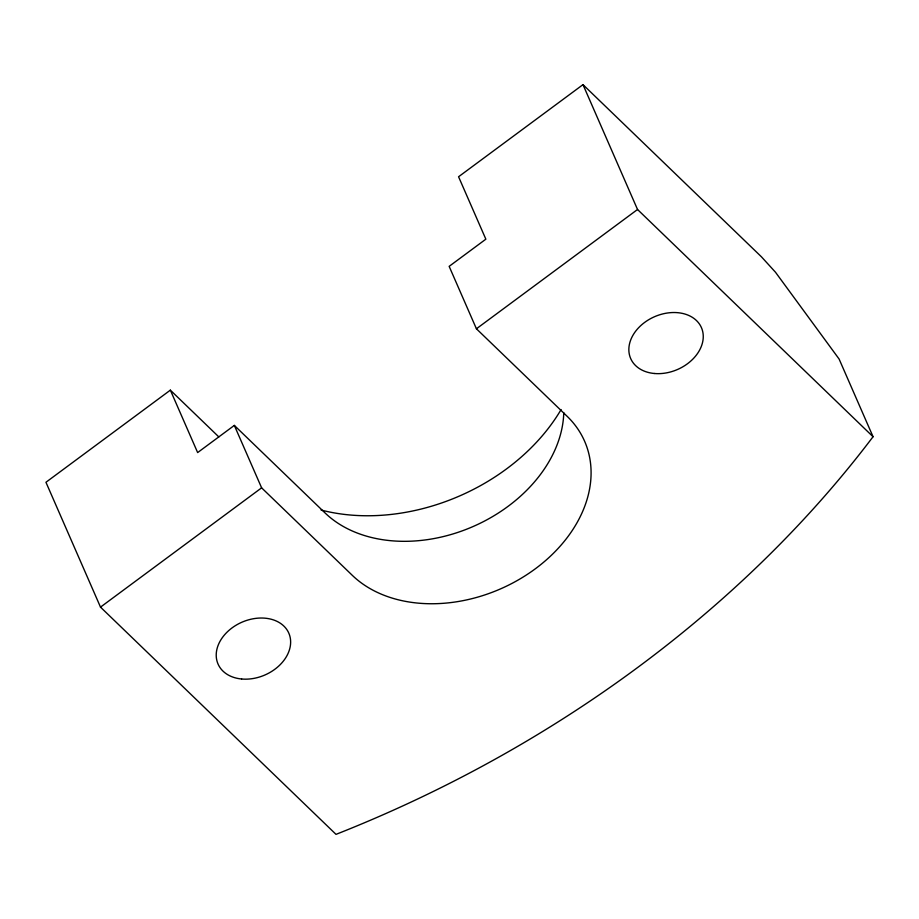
<?xml version="1.0" encoding="UTF-8"?>
<svg xmlns="http://www.w3.org/2000/svg" width="919" height="919" viewBox="0 0 919 919"><rect width="100%" height="100%" fill="white"/><g stroke="black" fill="none" stroke-linecap="round" stroke-linejoin="round"><path stroke-width="1.38" d="M170.36 390.15L45.95 482.268L100.504 607.126L336.009 834.36A1002.158 747.09 -23.6 0 0 873.05 436.732L839.104 359.042L775.475 272.219L761.449 256.826L582.991 84.64L458.57 176.758L485.852 239.181L449.15 266.361L476.421 328.784L567.149 416.318A136.288 101.595 -23.6 0 1 535.34 568.781A136.288 101.595 -23.6 0 1 352.333 575.363L261.616 487.84L234.334 425.405L197.642 452.573L170.36 390.15L218.814 436.893M100.504 607.126L261.616 487.84M476.421 328.784L637.533 209.498L582.991 84.64M637.533 209.498L873.05 436.732M234.334 425.405L325.05 512.94A136.288 101.595 -23.6 0 0 470.7 527.552A136.288 101.595 -23.6 0 0 563.772 412.734M561.084 409.564A182.847 136.311 -23.6 0 1 321.053 510.022M654.213 373.482A38.609 28.788 -23.6 0 0 702.518 330.76A38.609 28.788 -23.6 0 0 641.416 325.027A38.609 28.788 -23.6 0 0 654.213 373.482M241.594 678.992A38.609 28.788 -23.6 0 0 289.899 636.27A38.609 28.788 -23.6 0 0 228.785 630.537A38.609 28.788 -23.6 0 0 241.594 678.992"/></g></svg>
